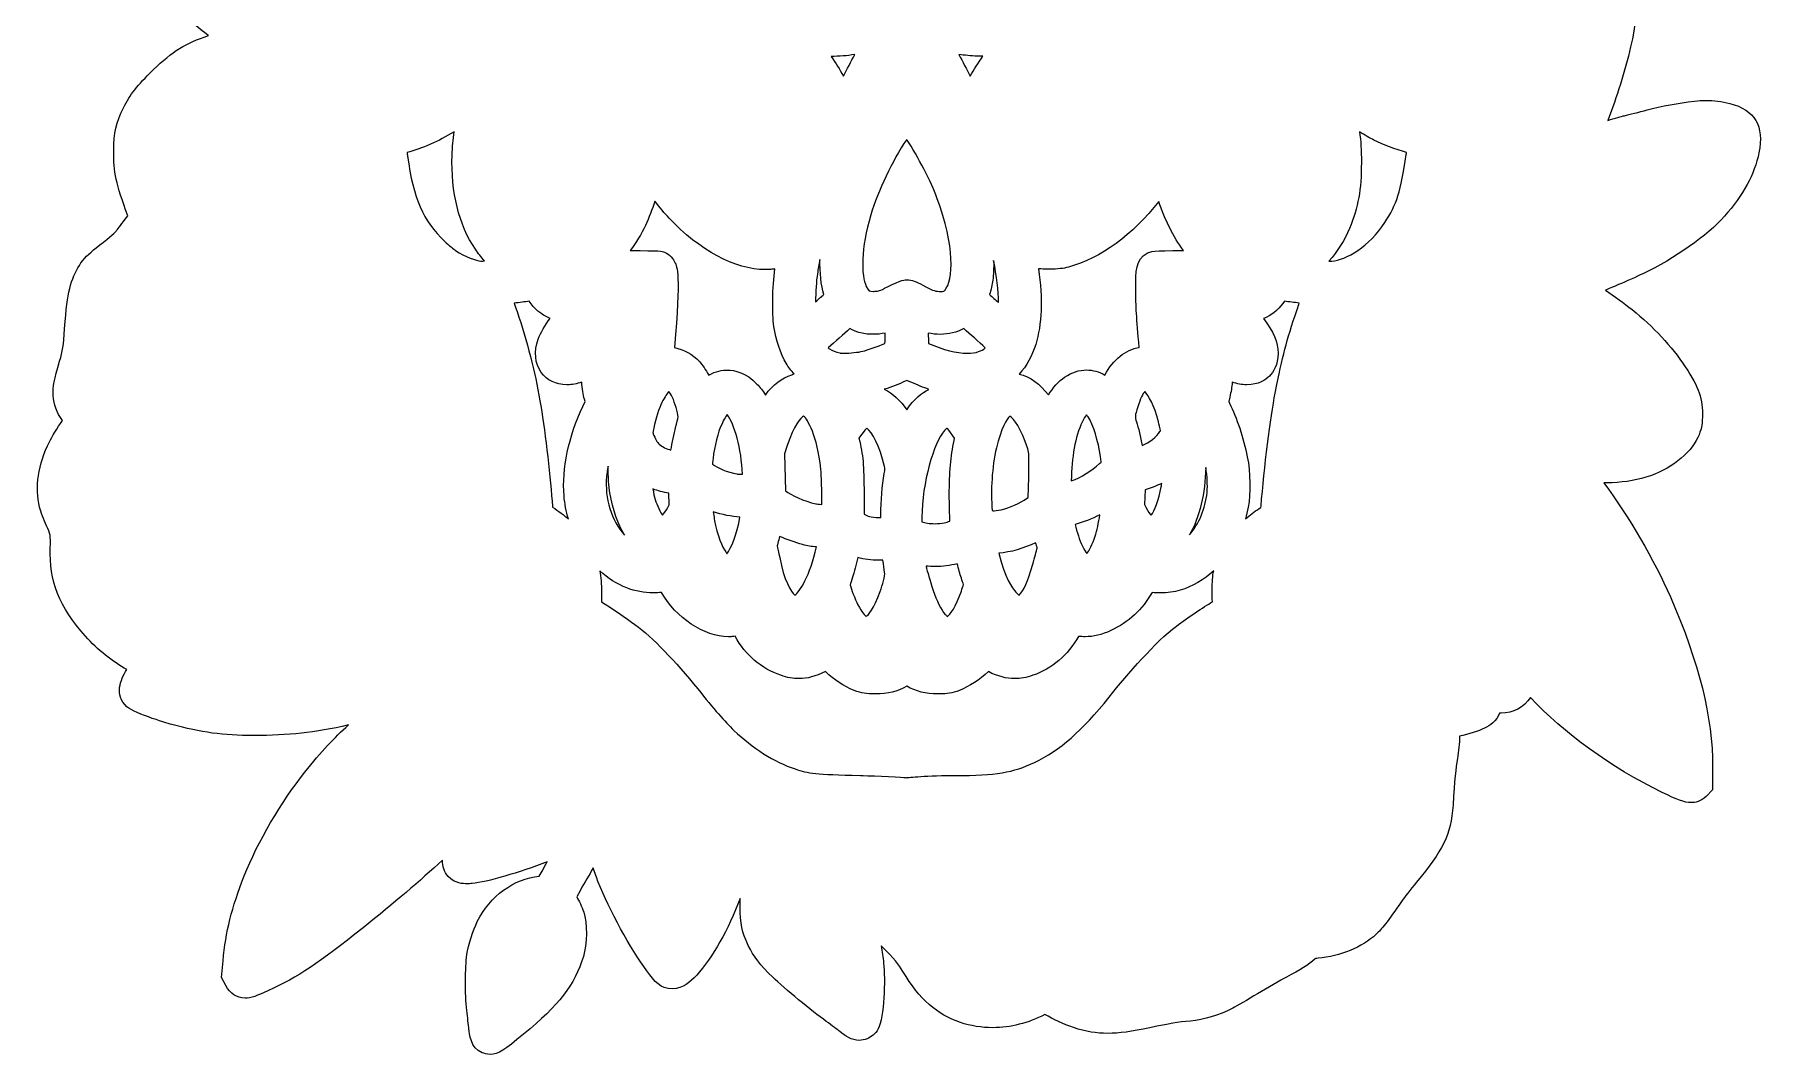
# Model space of a CAD drawing. Header units: inches. Extents: x -1560 to -1166, y 2745 to 2830.
# Drawn here: x -1559.6 to -1485.7, y 2744.8 to 2788.3 of the extents above; entities that cross this region are included whole.
import ezdxf

# ---------------------------------------------------------------- set-up
doc = ezdxf.new("R2010")
doc.units = ezdxf.units.IN
doc.header["$MEASUREMENT"] = 0
doc.layers.add('Sugar Skull', color=7, linetype='Continuous')

msp = doc.modelspace()

# ---------------------------------------------------------------- linework, layer by layer
at = {"layer": 'Sugar Skull', "lineweight": 0}
for points, knots in [([(-1487.193, 2785.374), (-1487.526, 2785.459), (-1487.868, 2785.502), (-1488.209, 2785.502), (-1488.372, 2785.502), (-1488.536, 2785.492), (-1488.698, 2785.473), (-1489.413, 2785.387), (-1490.095, 2785.261), (-1490.725, 2785.097), (-1491.056, 2785.011), (-1491.488, 2784.901), (-1491.688, 2784.852), (-1491.815, 2784.821), (-1492.094, 2784.743), (-1492.402, 2784.653), (-1492.011, 2785.654), (-1491.675, 2786.728), (-1491.424, 2787.783), (-1490.986, 2789.625), (-1491.193, 2791.124), (-1492.007, 2792.005), (-1492.381, 2792.41), (-1492.826, 2792.615), (-1493.331, 2792.615), (-1493.67, 2792.615), (-1494.022, 2792.522), (-1494.409, 2792.332), (-1495.085, 2792), (-1495.701, 2791.416), (-1496.245, 2790.592), (-1496.391, 2790.75), (-1496.558, 2790.922), (-1496.708, 2791.066), (-1496.708, 2791.066), (-1496.932, 2791.282), (-1496.932, 2791.282), (-1496.672, 2792.925), (-1496.588, 2793.753), (-1496.6, 2794.534), (-1496.6, 2794.534), (-1496.604, 2794.792), (-1496.604, 2794.792), (-1496.604, 2794.792), (-1496.409, 2794.995), (-1496.409, 2794.995), (-1495.93, 2795.495), (-1495.562, 2796.03), (-1495.219, 2796.731), (-1494.826, 2797.533), (-1494.717, 2797.959), (-1494.713, 2798.713), (-1494.711, 2799.246), (-1494.716, 2799.4), (-1494.865, 2799.748), (-1495.259, 2800.671), (-1496.027, 2801.428), (-1496.939, 2801.803), (-1496.93, 2801.93), (-1496.918, 2802.087), (-1496.905, 2802.266), (-1496.822, 2803.368), (-1496.832, 2806.24), (-1496.923, 2807.304), (-1497.118, 2809.593), (-1497.503, 2811.558), (-1498.133, 2813.491), (-1499.722, 2818.363), (-1502.674, 2822.242), (-1506.909, 2825.019), (-1510.536, 2827.399), (-1515.197, 2828.952), (-1520.387, 2829.51), (-1521.387, 2829.618), (-1521.878, 2829.662), (-1522.324, 2829.662), (-1522.592, 2829.662), (-1522.833, 2829.645), (-1523.053, 2829.626), (-1529.071, 2829.105), (-1533.93, 2827.562), (-1537.909, 2824.907), (-1543.579, 2821.122), (-1546.954, 2815.226), (-1547.669, 2807.856), (-1547.845, 2806.041), (-1547.857, 2803.619), (-1547.7, 2801.801), (-1548.647, 2801.402), (-1549.402, 2800.654), (-1549.777, 2799.741), (-1549.964, 2799.287), (-1549.982, 2798.591), (-1549.903, 2798.138), (-1549.72, 2797.086), (-1549.065, 2795.854), (-1548.236, 2794.999), (-1548.236, 2794.999), (-1548.043, 2794.801), (-1548.043, 2794.801), (-1548.043, 2794.801), (-1548.043, 2794.493), (-1548.043, 2794.493), (-1548.043, 2794.033), (-1548.022, 2793.619), (-1547.968, 2793.101), (-1549.358, 2793.773), (-1551.122, 2794.322), (-1552.822, 2794.603), (-1553.663, 2794.742), (-1554.796, 2794.843), (-1555.516, 2794.843), (-1556.001, 2794.843), (-1556.187, 2794.797), (-1556.33, 2794.724), (-1556.6, 2794.584), (-1556.771, 2794.383), (-1556.839, 2794.127), (-1556.96, 2793.669), (-1556.703, 2793.22), (-1556.353, 2792.682), (-1555.703, 2791.68), (-1554.688, 2790.514), (-1553.571, 2789.483), (-1553.049, 2789.002), (-1552.597, 2788.618), (-1552.135, 2788.267), (-1553.095, 2787.962), (-1553.683, 2787.586), (-1554.475, 2786.817), (-1555.208, 2786.106), (-1555.46, 2785.786), (-1555.757, 2785.188), (-1556.077, 2784.545), (-1556.176, 2784.122), (-1556.178, 2783.377), (-1556.181, 2782.415), (-1556.085, 2781.966), (-1555.578, 2780.58), (-1555.578, 2780.58), (-1555.689, 2780.431), (-1555.689, 2780.431), (-1555.878, 2780.179), (-1556.042, 2779.967), (-1556.078, 2779.925), (-1556.14, 2779.851), (-1556.477, 2779.548), (-1556.925, 2779.21), (-1557.536, 2778.748), (-1557.853, 2778.262), (-1558.054, 2777.474), (-1558.154, 2777.078), (-1558.209, 2776.645), (-1558.27, 2775.757), (-1558.319, 2775.037), (-1558.351, 2774.83), (-1558.486, 2774.373), (-1558.717, 2773.587), (-1558.789, 2773.299), (-1558.76, 2772.907), (-1558.731, 2772.516), (-1558.618, 2772.208), (-1558.363, 2771.84), (-1558.577, 2771.543), (-1558.823, 2771.138), (-1558.922, 2770.94), (-1559.405, 2769.977), (-1559.553, 2768.986), (-1559.339, 2768.15), (-1559.287, 2767.943), (-1559.16, 2767.602), (-1559.046, 2767.357), (-1558.882, 2767.006), (-1558.862, 2766.931), (-1558.884, 2766.41), (-1558.941, 2765.015), (-1558.492, 2763.887), (-1557.382, 2762.639), (-1556.863, 2762.056), (-1556.226, 2761.548), (-1555.616, 2761.221), (-1555.894, 2760.768), (-1556.16, 2760.15), (-1555.611, 2759.634), (-1555.273, 2759.316), (-1553.707, 2758.878), (-1553.692, 2758.874), (-1552.45, 2758.532), (-1551.504, 2758.405), (-1550.202, 2758.404), (-1550.202, 2758.404), (-1550.195, 2758.404), (-1550.195, 2758.404), (-1548.706, 2758.404), (-1547.623, 2758.52), (-1546.152, 2758.853), (-1546.768, 2758.312), (-1547.311, 2757.721), (-1548.017, 2756.84), (-1549.024, 2755.582), (-1550.04, 2753.846), (-1550.604, 2752.415), (-1551.137, 2751.063), (-1551.399, 2750.015), (-1551.509, 2748.796), (-1551.509, 2748.796), (-1551.574, 2748.085), (-1551.574, 2748.085), (-1551.574, 2748.085), (-1551.391, 2747.742), (-1551.391, 2747.742), (-1551.2, 2747.382), (-1550.924, 2747.199), (-1550.572, 2747.199), (-1550.311, 2747.199), (-1550.059, 2747.296), (-1549.591, 2747.511), (-1548.296, 2748.109), (-1547.424, 2748.687), (-1545.535, 2750.2), (-1544.198, 2751.271), (-1543.104, 2752.2), (-1542.146, 2753.082), (-1542.136, 2752.834), (-1542.076, 2752.589), (-1541.895, 2752.388), (-1541.618, 2752.081), (-1541.234, 2752.079), (-1541.104, 2752.079), (-1541.104, 2752.079), (-1541.102, 2752.079), (-1541.102, 2752.079), (-1541.033, 2752.079), (-1540.959, 2752.083), (-1540.876, 2752.09), (-1540.228, 2752.149), (-1538.881, 2752.558), (-1537.672, 2753.007), (-1537.747, 2752.877), (-1537.82, 2752.747), (-1537.89, 2752.622), (-1537.89, 2752.622), (-1538.013, 2752.403), (-1538.013, 2752.403), (-1539.096, 2752.295), (-1540.105, 2751.557), (-1540.656, 2750.465), (-1540.838, 2750.105), (-1541.032, 2749.485), (-1541.098, 2749.053), (-1541.18, 2748.513), (-1541.182, 2747.378), (-1541.103, 2746.674), (-1541.07, 2746.387), (-1541.032, 2746.034), (-1541.018, 2745.887), (-1540.999, 2745.684), (-1540.94, 2745.067), (-1540.451, 2744.87), (-1540.367, 2744.836), (-1540.252, 2744.798), (-1540.106, 2744.798), (-1539.737, 2744.798), (-1539.513, 2744.981), (-1538.681, 2745.662), (-1537.153, 2746.913), (-1536.508, 2747.748), (-1536.127, 2748.969), (-1535.964, 2749.491), (-1535.958, 2750.416), (-1536.115, 2750.873), (-1536.202, 2751.128), (-1536.3, 2751.339), (-1536.414, 2751.523), (-1536.414, 2751.523), (-1536.254, 2751.811), (-1536.254, 2751.811), (-1536.084, 2752.117), (-1535.889, 2752.45), (-1535.705, 2752.757), (-1535.634, 2752.535), (-1535.56, 2752.324), (-1535.493, 2752.153), (-1535.022, 2750.961), (-1534.112, 2749.297), (-1533.422, 2748.365), (-1533.068, 2747.887), (-1532.855, 2747.599), (-1532.334, 2747.599), (-1531.862, 2747.599), (-1531.572, 2747.873), (-1531.292, 2748.178), (-1530.611, 2748.921), (-1529.942, 2750.118), (-1529.431, 2751.455), (-1529.433, 2751.36), (-1529.434, 2751.251), (-1529.434, 2751.119), (-1529.436, 2750.36), (-1529.368, 2750.033), (-1529.088, 2749.449), (-1528.858, 2748.969), (-1528.585, 2748.615), (-1528.048, 2748.097), (-1527.534, 2747.602), (-1526.379, 2746.648), (-1525.759, 2746.206), (-1525.511, 2746.029), (-1525.258, 2745.838), (-1525.185, 2745.777), (-1524.949, 2745.579), (-1524.684, 2745.396), (-1524.355, 2745.396), (-1524.239, 2745.396), (-1524.125, 2745.42), (-1524.015, 2745.465), (-1523.859, 2745.53), (-1523.654, 2745.673), (-1523.543, 2745.882), (-1523.275, 2746.392), (-1523.241, 2747.991), (-1523.312, 2748.692), (-1523.337, 2748.941), (-1523.372, 2749.187), (-1523.416, 2749.428), (-1522.827, 2748.849), (-1522.684, 2748.659), (-1522.488, 2748.332), (-1521.782, 2747.158), (-1521.026, 2746.488), (-1520.037, 2746.16), (-1519.593, 2746.013), (-1519.128, 2745.938), (-1518.655, 2745.938), (-1517.899, 2745.938), (-1517.129, 2746.133), (-1516.429, 2746.503), (-1516.082, 2746.287), (-1515.64, 2746.084), (-1515.202, 2745.941), (-1514.669, 2745.768), (-1514.233, 2745.694), (-1513.742, 2745.694), (-1513.267, 2745.694), (-1512.729, 2745.765), (-1511.943, 2745.934), (-1511.091, 2746.117), (-1510.767, 2746.17), (-1510.208, 2746.221), (-1509.64, 2746.273), (-1509.018, 2746.464), (-1508.41, 2746.771), (-1508.257, 2746.849), (-1507.752, 2747.143), (-1507.353, 2747.382), (-1506.925, 2747.637), (-1506.36, 2747.961), (-1506.118, 2748.089), (-1505.532, 2748.398), (-1505.178, 2748.625), (-1504.895, 2748.873), (-1504.887, 2748.879), (-1504.881, 2748.885), (-1504.876, 2748.889), (-1504.838, 2748.894), (-1504.787, 2748.898), (-1504.766, 2748.9), (-1503.828, 2748.983), (-1502.878, 2749.374), (-1502.287, 2749.921), (-1502.046, 2750.145), (-1501.827, 2750.428), (-1501.172, 2751.365), (-1501.095, 2751.475), (-1500.826, 2751.822), (-1500.562, 2752.144), (-1499.465, 2753.485), (-1499.087, 2754.149), (-1499.006, 2755.435), (-1498.938, 2756.526), (-1498.894, 2756.991), (-1498.817, 2757.427), (-1498.765, 2757.726), (-1498.731, 2758.075), (-1498.725, 2758.376), (-1498.348, 2758.453), (-1497.914, 2758.59), (-1497.66, 2758.717), (-1497.441, 2758.827), (-1497.137, 2759.012), (-1497.027, 2759.355), (-1497.027, 2759.355), (-1497.027, 2759.356), (-1497.027, 2759.356), (-1497.001, 2759.355), (-1496.974, 2759.354), (-1496.947, 2759.354), (-1496.444, 2759.354), (-1495.981, 2759.605), (-1495.695, 2760.028), (-1494.28, 2758.506), (-1492.275, 2757.045), (-1490.078, 2755.976), (-1489.447, 2755.669), (-1489.135, 2755.541), (-1488.839, 2755.541), (-1488.671, 2755.541), (-1488.425, 2755.587), (-1488.207, 2755.805), (-1488.207, 2755.805), (-1487.924, 2756.087), (-1487.924, 2756.087), (-1487.924, 2756.087), (-1487.924, 2757.056), (-1487.924, 2757.056), (-1487.924, 2759.185), (-1488.497, 2761.492), (-1489.727, 2764.316), (-1490.412, 2765.889), (-1491.494, 2767.733), (-1492.568, 2769.189), (-1492.527, 2769.188), (-1492.486, 2769.188), (-1492.444, 2769.188), (-1491.843, 2769.188), (-1491.265, 2769.27), (-1490.77, 2769.426), (-1489.744, 2769.75), (-1488.896, 2770.399), (-1488.557, 2771.122), (-1488.405, 2771.445), (-1488.375, 2771.624), (-1488.36, 2771.995), (-1488.33, 2772.734), (-1488.515, 2773.274), (-1489.091, 2774.135), (-1489.688, 2775.026), (-1490.453, 2775.847), (-1491.364, 2776.575), (-1491.711, 2776.853), (-1492.125, 2777.154), (-1492.5, 2777.406), (-1492.375, 2777.456), (-1492.198, 2777.531), (-1491.936, 2777.644), (-1491.626, 2777.778), (-1491.17, 2777.979), (-1490.903, 2778.106), (-1489.541, 2778.757), (-1488.141, 2779.742), (-1487.42, 2780.558), (-1486.618, 2781.465), (-1486.137, 2782.352), (-1485.949, 2783.269), (-1485.715, 2784.412), (-1486.122, 2785.1), (-1487.193, 2785.374)], [0, 0, 0, 0, 1, 1, 1, 2, 2, 2, 3, 3, 3, 4, 4, 4, 5, 5, 5, 6, 6, 6, 7, 7, 7, 8, 8, 8, 9, 9, 9, 10, 10, 10, 11, 11, 11, 12, 12, 12, 13, 13, 13, 14, 14, 14, 15, 15, 15, 16, 16, 16, 17, 17, 17, 18, 18, 18, 19, 19, 19, 20, 20, 20, 21, 21, 21, 22, 22, 22, 23, 23, 23, 24, 24, 24, 25, 25, 25, 26, 26, 26, 27, 27, 27, 28, 28, 28, 29, 29, 29, 30, 30, 30, 31, 31, 31, 32, 32, 32, 33, 33, 33, 34, 34, 34, 35, 35, 35, 36, 36, 36, 37, 37, 37, 38, 38, 38, 39, 39, 39, 40, 40, 40, 41, 41, 41, 42, 42, 42, 43, 43, 43, 44, 44, 44, 45, 45, 45, 46, 46, 46, 47, 47, 47, 48, 48, 48, 49, 49, 49, 50, 50, 50, 51, 51, 51, 52, 52, 52, 53, 53, 53, 54, 54, 54, 55, 55, 55, 56, 56, 56, 57, 57, 57, 58, 58, 58, 59, 59, 59, 60, 60, 60, 61, 61, 61, 62, 62, 62, 63, 63, 63, 64, 64, 64, 65, 65, 65, 66, 66, 66, 67, 67, 67, 68, 68, 68, 69, 69, 69, 70, 70, 70, 71, 71, 71, 72, 72, 72, 73, 73, 73, 74, 74, 74, 75, 75, 75, 76, 76, 76, 77, 77, 77, 78, 78, 78, 79, 79, 79, 80, 80, 80, 81, 81, 81, 82, 82, 82, 83, 83, 83, 84, 84, 84, 85, 85, 85, 86, 86, 86, 87, 87, 87, 88, 88, 88, 89, 89, 89, 90, 90, 90, 91, 91, 91, 92, 92, 92, 93, 93, 93, 94, 94, 94, 95, 95, 95, 96, 96, 96, 97, 97, 97, 98, 98, 98, 99, 99, 99, 100, 100, 100, 101, 101, 101, 102, 102, 102, 103, 103, 103, 104, 104, 104, 105, 105, 105, 106, 106, 106, 107, 107, 107, 108, 108, 108, 109, 109, 109, 110, 110, 110, 111, 111, 111, 112, 112, 112, 113, 113, 113, 114, 114, 114, 115, 115, 115, 116, 116, 116, 117, 117, 117, 118, 118, 118, 119, 119, 119, 120, 120, 120, 121, 121, 121, 122, 122, 122, 123, 123, 123, 124, 124, 124, 125, 125, 125, 126, 126, 126, 127, 127, 127, 128, 128, 128, 129, 129, 129, 130, 130, 130, 131, 131, 131, 132, 132, 132, 133, 133, 133, 134, 134, 134, 135, 135, 135, 136, 136, 136, 137, 137, 137, 138, 138, 138, 139, 139, 139, 140, 140, 140, 141, 141, 141, 142, 142, 142, 143, 143, 143, 144, 144, 144, 145, 145, 145, 146, 146, 146, 147, 147, 147, 148, 148, 148, 149, 149, 149, 150, 150, 150, 151, 151, 151, 152, 152, 152, 152]), ([(-1525.558, 2787.381), (-1525.209, 2787.382), (-1524.869, 2787.408), (-1524.545, 2787.459), (-1524.702, 2787.163), (-1524.875, 2786.831), (-1525.026, 2786.536), (-1525.196, 2786.848), (-1525.343, 2787.086), (-1525.558, 2787.381)], [0, 0, 0, 0, 1, 1, 1, 2, 2, 2, 3, 3, 3, 3]), ([(-1520.1, 2787.462), (-1519.857, 2787.427), (-1519.598, 2787.405), (-1519.311, 2787.393), (-1519.236, 2787.39), (-1519.157, 2787.388), (-1519.075, 2787.388), (-1519.279, 2787.099), (-1519.461, 2786.813), (-1519.616, 2786.538), (-1519.766, 2786.831), (-1519.942, 2787.165), (-1520.1, 2787.462)], [0, 0, 0, 0, 1, 1, 1, 2, 2, 2, 3, 3, 3, 4, 4, 4, 4]), ([(-1540.354, 2778.654), (-1540.409, 2778.654), (-1540.462, 2778.65), (-1540.511, 2778.643), (-1540.674, 2778.658), (-1541.188, 2778.836), (-1541.583, 2779.097), (-1541.656, 2779.146), (-1541.873, 2779.322), (-1542.046, 2779.488), (-1542.98, 2780.381), (-1543.38, 2781.3), (-1543.634, 2783.13), (-1543.641, 2783.177), (-1543.648, 2783.228), (-1543.655, 2783.279), (-1542.996, 2783.456), (-1542.322, 2783.753), (-1541.639, 2784.165), (-1541.688, 2783.845), (-1541.719, 2783.511), (-1541.731, 2783.164), (-1541.789, 2781.587), (-1541.445, 2780.199), (-1540.737, 2779.149), (-1540.625, 2778.983), (-1540.493, 2778.816), (-1540.349, 2778.654), (-1540.351, 2778.654), (-1540.352, 2778.654), (-1540.354, 2778.654)], [0, 0, 0, 0, 1, 1, 1, 2, 2, 2, 3, 3, 3, 4, 4, 4, 5, 5, 5, 6, 6, 6, 7, 7, 7, 8, 8, 8, 9, 9, 9, 10, 10, 10, 10]), ([(-1520.703, 2777.399), (-1520.725, 2777.374), (-1520.744, 2777.352), (-1520.872, 2777.352), (-1520.895, 2777.352), (-1520.92, 2777.353), (-1520.946, 2777.354), (-1521.126, 2777.366), (-1521.269, 2777.408), (-1521.645, 2777.623), (-1521.908, 2777.774), (-1522.128, 2777.852), (-1522.297, 2777.854), (-1522.297, 2777.854), (-1522.305, 2777.854), (-1522.305, 2777.854), (-1522.396, 2777.854), (-1522.549, 2777.854), (-1523.153, 2777.546), (-1523.504, 2777.366), (-1523.504, 2777.366), (-1523.694, 2777.358), (-1523.716, 2777.357), (-1523.737, 2777.356), (-1523.758, 2777.356), (-1523.929, 2777.356), (-1523.947, 2777.356), (-1524.051, 2777.567), (-1524.278, 2778.021), (-1524.285, 2779.214), (-1523.86, 2780.617), (-1523.544, 2781.659), (-1522.948, 2782.905), (-1522.326, 2783.842), (-1522.319, 2783.831), (-1522.312, 2783.821), (-1522.305, 2783.81), (-1521.874, 2783.162), (-1521.269, 2781.99), (-1521.035, 2781.352), (-1520.265, 2779.253), (-1520.323, 2777.832), (-1520.703, 2777.399)], [0, 0, 0, 0, 1, 1, 1, 2, 2, 2, 3, 3, 3, 4, 4, 4, 5, 5, 5, 6, 6, 6, 7, 7, 7, 8, 8, 8, 9, 9, 9, 10, 10, 10, 11, 11, 11, 12, 12, 12, 13, 13, 13, 14, 14, 14, 14]), ([(-1501.002, 2783.195), (-1501.24, 2781.607), (-1501.411, 2781.063), (-1501.918, 2780.289), (-1502.571, 2779.292), (-1503.583, 2778.673), (-1504.183, 2778.65), (-1504.196, 2778.649), (-1504.244, 2778.648), (-1504.308, 2778.644), (-1503.937, 2779.062), (-1503.627, 2779.546), (-1503.429, 2780.034), (-1503.048, 2780.97), (-1502.919, 2781.681), (-1502.919, 2782.85), (-1502.919, 2783.373), (-1502.941, 2783.781), (-1502.998, 2784.163), (-1502.773, 2784.025), (-1502.558, 2783.901), (-1502.382, 2783.812), (-1502.016, 2783.626), (-1501.447, 2783.412), (-1500.989, 2783.281), (-1500.993, 2783.253), (-1500.997, 2783.224), (-1501.002, 2783.195)], [0, 0, 0, 0, 1, 1, 1, 2, 2, 2, 3, 3, 3, 4, 4, 4, 5, 5, 5, 6, 6, 6, 7, 7, 7, 8, 8, 8, 9, 9, 9, 9]), ([(-1527.995, 2775.861), (-1527.907, 2775.287), (-1527.701, 2774.669), (-1527.471, 2774.287), (-1527.373, 2774.124), (-1527.257, 2773.971), (-1527.127, 2773.83), (-1527.163, 2773.821), (-1527.198, 2773.811), (-1527.233, 2773.799), (-1527.653, 2773.659), (-1528.026, 2773.374), (-1528.361, 2772.933), (-1528.471, 2773.113), (-1528.587, 2773.263), (-1528.717, 2773.4), (-1529.193, 2773.896), (-1529.67, 2774), (-1529.986, 2774), (-1530.19, 2774), (-1530.47, 2773.956), (-1530.777, 2773.782), (-1530.903, 2774.006), (-1531.047, 2774.219), (-1531.176, 2774.359), (-1531.466, 2774.677), (-1531.852, 2774.889), (-1532.243, 2774.954), (-1531.954, 2778.083), (-1532.134, 2778.428), (-1532.221, 2778.593), (-1532.285, 2778.717), (-1532.429, 2778.937), (-1532.672, 2779.03), (-1532.783, 2779.073), (-1532.835, 2779.093), (-1534.129, 2779.099), (-1533.878, 2779.432), (-1533.651, 2779.801), (-1533.48, 2780.166), (-1533.32, 2780.509), (-1533.194, 2780.829), (-1533.077, 2781.202), (-1532.868, 2780.935), (-1532.651, 2780.676), (-1532.471, 2780.483), (-1531.182, 2779.107), (-1529.647, 2778.286), (-1528.364, 2778.286), (-1528.286, 2778.286), (-1528.207, 2778.289), (-1528.131, 2778.295), (-1528.076, 2778.299), (-1528.015, 2778.306), (-1527.949, 2778.315), (-1528.059, 2777.542), (-1528.082, 2776.429), (-1527.995, 2775.861)], [0, 0, 0, 0, 1, 1, 1, 2, 2, 2, 3, 3, 3, 4, 4, 4, 5, 5, 5, 6, 6, 6, 7, 7, 7, 8, 8, 8, 9, 9, 9, 10, 10, 10, 11, 11, 11, 12, 12, 12, 13, 13, 13, 14, 14, 14, 15, 15, 15, 16, 16, 16, 17, 17, 17, 18, 18, 18, 19, 19, 19, 19]), ([(-1516.697, 2778.321), (-1516.577, 2778.31), (-1516.449, 2778.306), (-1516.296, 2778.305), (-1516.296, 2778.305), (-1516.242, 2778.304), (-1516.242, 2778.304), (-1515.884, 2778.304), (-1515.638, 2778.33), (-1515.421, 2778.389), (-1514.03, 2778.77), (-1512.683, 2779.756), (-1511.567, 2781.196), (-1511.3, 2780.391), (-1510.941, 2779.676), (-1510.515, 2779.099), (-1511.855, 2779.092), (-1511.922, 2779.056), (-1512.063, 2778.981), (-1512.558, 2778.716), (-1512.555, 2778.235), (-1512.55, 2777.439), (-1512.546, 2776.702), (-1512.52, 2776.255), (-1512.402, 2774.961), (-1512.983, 2774.869), (-1513.517, 2774.444), (-1513.866, 2773.783), (-1514.118, 2773.928), (-1514.38, 2774.002), (-1514.649, 2774.002), (-1514.966, 2774.002), (-1515.28, 2773.9), (-1515.584, 2773.698), (-1515.849, 2773.523), (-1516.083, 2773.241), (-1516.274, 2772.935), (-1516.636, 2773.405), (-1517.063, 2773.712), (-1517.519, 2773.827), (-1517.211, 2774.167), (-1516.976, 2774.593), (-1516.82, 2775.094), (-1516.555, 2775.947), (-1516.514, 2777.03), (-1516.697, 2778.321)], [0, 0, 0, 0, 1, 1, 1, 2, 2, 2, 3, 3, 3, 4, 4, 4, 5, 5, 5, 6, 6, 6, 7, 7, 7, 8, 8, 8, 9, 9, 9, 10, 10, 10, 11, 11, 11, 12, 12, 12, 13, 13, 13, 14, 14, 14, 15, 15, 15, 15]), ([(-1525.868, 2777.217), (-1525.963, 2777.131), (-1526.083, 2777.025), (-1526.22, 2776.904), (-1526.213, 2777.325), (-1526.186, 2777.808), (-1526.139, 2778.107), (-1526.108, 2778.302), (-1526.07, 2778.511), (-1526.028, 2778.719), (-1526.036, 2778.157), (-1525.982, 2777.616), (-1525.868, 2777.217)], [0, 0, 0, 0, 1, 1, 1, 2, 2, 2, 3, 3, 3, 4, 4, 4, 4]), ([(-1518.616, 2778.678), (-1518.486, 2778.005), (-1518.415, 2777.394), (-1518.406, 2776.882), (-1518.541, 2777), (-1518.674, 2777.115), (-1518.787, 2777.215), (-1518.731, 2777.405), (-1518.675, 2777.656), (-1518.649, 2777.84), (-1518.618, 2778.053), (-1518.608, 2778.355), (-1518.616, 2778.678)], [0, 0, 0, 0, 1, 1, 1, 2, 2, 2, 3, 3, 3, 4, 4, 4, 4]), ([(-1536.157, 2772.444), (-1536.754, 2771.188), (-1537.052, 2769.761), (-1536.954, 2768.629), (-1536.925, 2768.294), (-1536.861, 2767.964), (-1536.768, 2767.645), (-1536.941, 2767.794), (-1537.208, 2767.993), (-1537.442, 2768.142), (-1537.449, 2768.216), (-1537.457, 2768.306), (-1537.465, 2768.41), (-1537.556, 2769.642), (-1537.788, 2771.561), (-1537.983, 2772.689), (-1538.194, 2773.919), (-1538.532, 2775.235), (-1538.959, 2776.497), (-1539.002, 2776.626), (-1539.042, 2776.746), (-1539.079, 2776.854), (-1538.843, 2776.879), (-1538.631, 2776.905), (-1538.445, 2776.933), (-1538.239, 2776.613), (-1537.939, 2776.368), (-1537.546, 2776.201), (-1537.761, 2775.918), (-1537.957, 2775.6), (-1538.055, 2775.321), (-1538.244, 2774.784), (-1538.199, 2774.279), (-1537.93, 2773.899), (-1537.688, 2773.558), (-1537.301, 2773.37), (-1536.84, 2773.37), (-1536.84, 2773.37), (-1536.818, 2773.37), (-1536.818, 2773.37), (-1536.612, 2773.372), (-1536.412, 2773.408), (-1536.197, 2773.483), (-1536.181, 2773.21), (-1536.143, 2772.951), (-1536.085, 2772.75), (-1536.085, 2772.75), (-1536.057, 2772.655), (-1536.057, 2772.655), (-1536.057, 2772.655), (-1536.157, 2772.444), (-1536.157, 2772.444)], [0, 0, 0, 0, 1, 1, 1, 2, 2, 2, 3, 3, 3, 4, 4, 4, 5, 5, 5, 6, 6, 6, 7, 7, 7, 8, 8, 8, 9, 9, 9, 10, 10, 10, 11, 11, 11, 12, 12, 12, 13, 13, 13, 14, 14, 14, 15, 15, 15, 16, 16, 16, 17, 17, 17, 17]), ([(-1505.662, 2776.586), (-1506.139, 2775.162), (-1506.27, 2774.662), (-1506.597, 2773.016), (-1506.8, 2771.997), (-1507.071, 2769.829), (-1507.201, 2768.184), (-1507.201, 2768.184), (-1507.205, 2768.133), (-1507.205, 2768.133), (-1507.205, 2768.133), (-1507.284, 2768.084), (-1507.284, 2768.084), (-1507.486, 2767.959), (-1507.682, 2767.811), (-1507.869, 2767.644), (-1507.821, 2767.806), (-1507.781, 2767.972), (-1507.749, 2768.141), (-1507.639, 2768.719), (-1507.655, 2769.644), (-1507.787, 2770.292), (-1507.954, 2771.112), (-1508.238, 2771.967), (-1508.547, 2772.58), (-1508.547, 2772.58), (-1508.583, 2772.653), (-1508.583, 2772.653), (-1508.583, 2772.653), (-1508.537, 2772.84), (-1508.537, 2772.84), (-1508.482, 2773.063), (-1508.447, 2773.274), (-1508.431, 2773.479), (-1508.22, 2773.406), (-1508.024, 2773.372), (-1507.822, 2773.37), (-1507.822, 2773.37), (-1507.802, 2773.37), (-1507.802, 2773.37), (-1507.31, 2773.37), (-1507.008, 2773.57), (-1506.841, 2773.738), (-1506.673, 2773.907), (-1506.472, 2774.215), (-1506.474, 2774.718), (-1506.476, 2775.173), (-1506.684, 2775.668), (-1507.092, 2776.194), (-1507.044, 2776.213), (-1506.999, 2776.233), (-1506.957, 2776.254), (-1506.67, 2776.401), (-1506.391, 2776.656), (-1506.203, 2776.936), (-1506.009, 2776.908), (-1505.78, 2776.879), (-1505.572, 2776.856), (-1505.599, 2776.775), (-1505.628, 2776.685), (-1505.662, 2776.586)], [0, 0, 0, 0, 1, 1, 1, 2, 2, 2, 3, 3, 3, 4, 4, 4, 5, 5, 5, 6, 6, 6, 7, 7, 7, 8, 8, 8, 9, 9, 9, 10, 10, 10, 11, 11, 11, 12, 12, 12, 13, 13, 13, 14, 14, 14, 15, 15, 15, 16, 16, 16, 17, 17, 17, 18, 18, 18, 19, 19, 19, 20, 20, 20, 20]), ([(-1524.75, 2775.765), (-1524.622, 2775.697), (-1524.484, 2775.637), (-1524.373, 2775.604), (-1524.191, 2775.55), (-1523.988, 2775.523), (-1523.769, 2775.523), (-1523.594, 2775.523), (-1523.415, 2775.54), (-1523.241, 2775.574), (-1523.244, 2775.397), (-1523.25, 2775.24), (-1523.256, 2775.136), (-1523.554, 2775.009), (-1523.991, 2774.853), (-1524.204, 2774.801), (-1524.398, 2774.754), (-1524.743, 2774.718), (-1525.006, 2774.718), (-1525.129, 2774.718), (-1525.179, 2774.726), (-1525.179, 2774.726), (-1525.179, 2774.726), (-1525.179, 2774.726), (-1525.179, 2774.726), (-1525.362, 2774.767), (-1525.506, 2774.825), (-1525.62, 2774.903), (-1525.638, 2774.915), (-1525.657, 2774.93), (-1525.676, 2774.947), (-1525.395, 2775.198), (-1525.012, 2775.537), (-1524.75, 2775.765)], [0, 0, 0, 0, 1, 1, 1, 2, 2, 2, 3, 3, 3, 4, 4, 4, 5, 5, 5, 6, 6, 6, 7, 7, 7, 8, 8, 8, 9, 9, 9, 10, 10, 10, 11, 11, 11, 11]), ([(-1519.888, 2775.765), (-1519.631, 2775.54), (-1519.254, 2775.202), (-1518.972, 2774.947), (-1519.059, 2774.875), (-1519.158, 2774.817), (-1519.257, 2774.783), (-1519.388, 2774.738), (-1519.549, 2774.715), (-1519.733, 2774.715), (-1520.2, 2774.715), (-1520.774, 2774.86), (-1521.392, 2775.136), (-1521.394, 2775.137), (-1521.397, 2775.139), (-1521.399, 2775.14), (-1521.402, 2775.254), (-1521.405, 2775.405), (-1521.406, 2775.576), (-1521.233, 2775.54), (-1521.061, 2775.522), (-1520.893, 2775.522), (-1520.534, 2775.522), (-1520.191, 2775.606), (-1519.888, 2775.765)], [0, 0, 0, 0, 1, 1, 1, 2, 2, 2, 3, 3, 3, 4, 4, 4, 5, 5, 5, 6, 6, 6, 7, 7, 7, 8, 8, 8, 8]), ([(-1523.282, 2773.178), (-1522.971, 2773.279), (-1522.652, 2773.401), (-1522.394, 2773.521), (-1522.394, 2773.521), (-1522.319, 2773.555), (-1522.319, 2773.555), (-1522.319, 2773.555), (-1522.146, 2773.479), (-1522.146, 2773.479), (-1521.867, 2773.355), (-1521.614, 2773.255), (-1521.377, 2773.174), (-1521.69, 2773.024), (-1522.018, 2772.757), (-1522.323, 2772.307), (-1522.604, 2772.711), (-1522.928, 2773.005), (-1523.282, 2773.178)], [0, 0, 0, 0, 1, 1, 1, 2, 2, 2, 3, 3, 3, 4, 4, 4, 5, 5, 5, 6, 6, 6, 6]), ([(-1532.888, 2770.834), (-1532.978, 2770.915), (-1533.065, 2771.065), (-1533.145, 2771.28), (-1533.15, 2771.293), (-1533.155, 2771.307), (-1533.16, 2771.32), (-1533.152, 2771.367), (-1533.136, 2771.446), (-1533.12, 2771.523), (-1533.034, 2771.946), (-1532.9, 2772.373), (-1532.78, 2772.611), (-1532.648, 2772.873), (-1532.543, 2773.013), (-1532.476, 2773.084), (-1532.438, 2773.033), (-1532.386, 2772.951), (-1532.326, 2772.824), (-1532.227, 2772.617), (-1532.102, 2772.172), (-1532.075, 2771.999), (-1532.095, 2771.915), (-1532.136, 2771.75), (-1532.19, 2771.546), (-1532.259, 2771.288), (-1532.342, 2770.88), (-1532.388, 2770.584), (-1532.575, 2770.63), (-1532.764, 2770.721), (-1532.888, 2770.834)], [0, 0, 0, 0, 1, 1, 1, 2, 2, 2, 3, 3, 3, 4, 4, 4, 5, 5, 5, 6, 6, 6, 7, 7, 7, 8, 8, 8, 9, 9, 9, 10, 10, 10, 10]), ([(-1512.281, 2770.773), (-1512.346, 2771.139), (-1512.437, 2771.539), (-1512.517, 2771.793), (-1512.586, 2772.011), (-1512.591, 2772.029), (-1512.465, 2772.43), (-1512.353, 2772.784), (-1512.239, 2772.985), (-1512.163, 2773.086), (-1512.01, 2772.918), (-1511.759, 2772.5), (-1511.583, 2771.792), (-1511.562, 2771.707), (-1511.51, 2771.498), (-1511.499, 2771.407), (-1511.504, 2771.398), (-1511.512, 2771.386), (-1511.522, 2771.37), (-1511.667, 2771.143), (-1511.955, 2770.92), (-1512.281, 2770.773)], [0, 0, 0, 0, 1, 1, 1, 2, 2, 2, 3, 3, 3, 4, 4, 4, 5, 5, 5, 6, 6, 6, 7, 7, 7, 7]), ([(-1529.573, 2769.565), (-1529.979, 2769.628), (-1530.431, 2769.842), (-1530.615, 2769.983), (-1530.615, 2769.983), (-1530.611, 2770.049), (-1530.611, 2770.049), (-1530.581, 2770.498), (-1530.434, 2771.17), (-1530.283, 2771.546), (-1530.162, 2771.846), (-1530.06, 2772.01), (-1529.993, 2772.096), (-1529.689, 2771.711), (-1529.371, 2770.641), (-1529.341, 2769.552), (-1529.341, 2769.552), (-1529.347, 2769.552), (-1529.347, 2769.552), (-1529.474, 2769.552), (-1529.547, 2769.561), (-1529.573, 2769.565)], [0, 0, 0, 0, 1, 1, 1, 2, 2, 2, 3, 3, 3, 4, 4, 4, 5, 5, 5, 6, 6, 6, 7, 7, 7, 7]), ([(-1525.989, 2769.773), (-1525.963, 2769.538), (-1525.949, 2768.758), (-1525.953, 2768.268), (-1526.086, 2768.268), (-1526.17, 2768.282), (-1526.209, 2768.291), (-1526.697, 2768.4), (-1527.274, 2768.664), (-1527.506, 2768.844), (-1527.506, 2768.844), (-1527.545, 2770.428), (-1527.545, 2770.428), (-1527.545, 2770.428), (-1527.428, 2770.777), (-1527.428, 2770.777), (-1527.14, 2771.639), (-1526.845, 2771.962), (-1526.726, 2772.035), (-1526.559, 2771.897), (-1526.149, 2771.209), (-1525.989, 2769.773)], [0, 0, 0, 0, 1, 1, 1, 2, 2, 2, 3, 3, 3, 4, 4, 4, 5, 5, 5, 6, 6, 6, 7, 7, 7, 7]), ([(-1517.161, 2770.631), (-1517.099, 2770.432), (-1517.099, 2770.432), (-1517.118, 2769.415), (-1517.118, 2769.415), (-1517.135, 2768.566), (-1517.135, 2768.566), (-1517.286, 2768.44), (-1517.82, 2768.16), (-1518.142, 2768.075), (-1518.355, 2768.019), (-1518.487, 2767.996), (-1518.597, 2767.996), (-1518.597, 2767.996), (-1518.597, 2767.996), (-1518.597, 2767.996), (-1518.624, 2767.996), (-1518.651, 2767.997), (-1518.68, 2768), (-1518.75, 2768.885), (-1518.685, 2769.849), (-1518.497, 2770.675), (-1518.306, 2771.514), (-1518.046, 2771.927), (-1517.923, 2772.03), (-1517.76, 2771.921), (-1517.444, 2771.527), (-1517.161, 2770.631)], [0, 0, 0, 0, 1, 1, 1, 2, 2, 2, 3, 3, 3, 4, 4, 4, 5, 5, 5, 6, 6, 6, 7, 7, 7, 8, 8, 8, 9, 9, 9, 9]), ([(-1514.091, 2770.015), (-1514.439, 2769.692), (-1514.876, 2769.424), (-1515.3, 2769.267), (-1515.294, 2770.276), (-1515.13, 2771.165), (-1514.837, 2771.774), (-1514.76, 2771.932), (-1514.695, 2772.032), (-1514.648, 2772.093), (-1514.609, 2772.043), (-1514.557, 2771.967), (-1514.497, 2771.853), (-1514.289, 2771.463), (-1514.08, 2770.668), (-1514.031, 2770.081), (-1514.031, 2770.081), (-1514.03, 2770.07), (-1514.03, 2770.07), (-1514.03, 2770.07), (-1514.091, 2770.015), (-1514.091, 2770.015)], [0, 0, 0, 0, 1, 1, 1, 2, 2, 2, 3, 3, 3, 4, 4, 4, 5, 5, 5, 6, 6, 6, 7, 7, 7, 7]), ([(-1523.284, 2769.584), (-1523.376, 2769.05), (-1523.427, 2768.434), (-1523.432, 2767.801), (-1523.432, 2767.768), (-1523.433, 2767.736), (-1523.433, 2767.706), (-1523.45, 2767.706), (-1523.468, 2767.706), (-1523.487, 2767.706), (-1523.683, 2767.706), (-1523.849, 2767.73), (-1523.92, 2767.753), (-1523.975, 2767.77), (-1524.066, 2767.81), (-1524.139, 2767.848), (-1524.139, 2767.848), (-1524.145, 2768.703), (-1524.145, 2768.703), (-1524.154, 2769.979), (-1524.187, 2770.336), (-1524.363, 2771.093), (-1524.363, 2771.093), (-1524.364, 2771.095), (-1524.364, 2771.095), (-1524.364, 2771.095), (-1524.293, 2771.196), (-1524.293, 2771.196), (-1524.135, 2771.423), (-1524.057, 2771.493), (-1524.029, 2771.514), (-1523.811, 2771.349), (-1523.484, 2770.771), (-1523.276, 2769.881), (-1523.252, 2769.781), (-1523.251, 2769.777), (-1523.284, 2769.584)], [0, 0, 0, 0, 1, 1, 1, 2, 2, 2, 3, 3, 3, 4, 4, 4, 5, 5, 5, 6, 6, 6, 7, 7, 7, 8, 8, 8, 9, 9, 9, 10, 10, 10, 11, 11, 11, 12, 12, 12, 12]), ([(-1520.712, 2771.415), (-1520.669, 2771.464), (-1520.639, 2771.493), (-1520.621, 2771.509), (-1520.617, 2771.509), (-1520.605, 2771.508), (-1520.603, 2771.508), (-1520.581, 2771.491), (-1520.511, 2771.427), (-1520.355, 2771.197), (-1520.355, 2771.197), (-1520.282, 2771.091), (-1520.282, 2771.091), (-1520.282, 2771.091), (-1520.303, 2770.994), (-1520.303, 2770.994), (-1520.448, 2770.329), (-1520.512, 2769.613), (-1520.509, 2768.674), (-1520.508, 2768.292), (-1520.497, 2767.796), (-1520.479, 2767.55), (-1520.552, 2767.524), (-1520.638, 2767.498), (-1520.723, 2767.48), (-1520.842, 2767.456), (-1520.978, 2767.443), (-1521.118, 2767.443), (-1521.356, 2767.443), (-1521.552, 2767.479), (-1521.678, 2767.517), (-1521.678, 2767.575), (-1521.678, 2767.64), (-1521.678, 2767.704), (-1521.678, 2769.185), (-1521.159, 2770.915), (-1520.712, 2771.415)], [0, 0, 0, 0, 1, 1, 1, 2, 2, 2, 3, 3, 3, 4, 4, 4, 5, 5, 5, 6, 6, 6, 7, 7, 7, 8, 8, 8, 9, 9, 9, 10, 10, 10, 11, 11, 11, 12, 12, 12, 12]), ([(-1535.137, 2769.456), (-1535.124, 2769.592), (-1535.103, 2769.74), (-1535.074, 2769.895), (-1535.068, 2769.445), (-1535.041, 2769.02), (-1534.994, 2768.759), (-1534.86, 2768.025), (-1534.65, 2767.419), (-1534.372, 2766.957), (-1534.941, 2767.591), (-1535.225, 2768.507), (-1535.137, 2769.456)], [0, 0, 0, 0, 1, 1, 1, 2, 2, 2, 3, 3, 3, 4, 4, 4, 4]), ([(-1510.261, 2766.965), (-1509.817, 2767.704), (-1509.591, 2768.747), (-1509.56, 2769.837), (-1509.498, 2769.458), (-1509.477, 2769.097), (-1509.507, 2768.782), (-1509.573, 2768.081), (-1509.855, 2767.425), (-1510.261, 2766.965)], [0, 0, 0, 0, 1, 1, 1, 2, 2, 2, 3, 3, 3, 3]), ([(-1512.153, 2768.889), (-1511.929, 2768.954), (-1511.682, 2769.047), (-1511.441, 2769.161), (-1511.447, 2769.11), (-1511.454, 2769.063), (-1511.461, 2769.02), (-1511.557, 2768.442), (-1511.761, 2767.979), (-1511.887, 2767.8), (-1511.943, 2767.858), (-1512.025, 2767.964), (-1512.119, 2768.142), (-1512.119, 2768.142), (-1512.18, 2768.259), (-1512.18, 2768.259), (-1512.18, 2768.259), (-1512.153, 2768.889), (-1512.153, 2768.889)], [0, 0, 0, 0, 1, 1, 1, 2, 2, 2, 3, 3, 3, 4, 4, 4, 5, 5, 5, 6, 6, 6, 6]), ([(-1532.463, 2768.252), (-1532.463, 2768.252), (-1532.523, 2768.138), (-1532.523, 2768.138), (-1532.605, 2767.982), (-1532.692, 2767.868), (-1532.753, 2767.802), (-1532.792, 2767.856), (-1532.846, 2767.944), (-1532.911, 2768.087), (-1533.037, 2768.361), (-1533.099, 2768.564), (-1533.164, 2768.923), (-1532.946, 2768.842), (-1532.717, 2768.782), (-1532.484, 2768.747), (-1532.484, 2768.747), (-1532.463, 2768.252), (-1532.463, 2768.252)], [0, 0, 0, 0, 1, 1, 1, 2, 2, 2, 3, 3, 3, 4, 4, 4, 5, 5, 5, 6, 6, 6, 6]), ([(-1529.443, 2767.723), (-1529.568, 2766.971), (-1529.83, 2766.381), (-1530.001, 2766.162), (-1530.131, 2766.328), (-1530.332, 2766.713), (-1530.485, 2767.368), (-1530.523, 2767.532), (-1530.558, 2767.744), (-1530.586, 2767.955), (-1530.206, 2767.825), (-1529.809, 2767.744), (-1529.443, 2767.723)], [0, 0, 0, 0, 1, 1, 1, 2, 2, 2, 3, 3, 3, 4, 4, 4, 4]), ([(-1514.078, 2767.824), (-1514.133, 2767.489), (-1514.207, 2767.145), (-1514.285, 2766.904), (-1514.398, 2766.559), (-1514.54, 2766.301), (-1514.638, 2766.165), (-1514.688, 2766.23), (-1514.759, 2766.339), (-1514.843, 2766.516), (-1514.944, 2766.73), (-1515.061, 2767.096), (-1515.137, 2767.413), (-1514.803, 2767.499), (-1514.432, 2767.644), (-1514.078, 2767.824)], [0, 0, 0, 0, 1, 1, 1, 2, 2, 2, 3, 3, 3, 4, 4, 4, 5, 5, 5, 5]), ([(-1526.178, 2766.454), (-1526.452, 2765.221), (-1526.905, 2764.513), (-1527.104, 2764.388), (-1527.257, 2764.534), (-1527.575, 2765.038), (-1527.747, 2765.994), (-1527.791, 2766.24), (-1527.831, 2766.396), (-1527.862, 2766.496), (-1527.855, 2766.524), (-1527.844, 2766.562), (-1527.829, 2766.615), (-1527.805, 2766.696), (-1527.779, 2766.796), (-1527.753, 2766.901), (-1527.442, 2766.764), (-1527.085, 2766.635), (-1526.77, 2766.551), (-1526.561, 2766.495), (-1526.387, 2766.465), (-1526.178, 2766.454)], [0, 0, 0, 0, 1, 1, 1, 2, 2, 2, 3, 3, 3, 4, 4, 4, 5, 5, 5, 6, 6, 6, 7, 7, 7, 7]), ([(-1523.457, 2764.554), (-1523.728, 2763.776), (-1523.963, 2763.549), (-1524.058, 2763.486), (-1524.111, 2763.526), (-1524.236, 2763.649), (-1524.408, 2763.982), (-1524.542, 2764.241), (-1524.69, 2764.648), (-1524.739, 2764.826), (-1524.719, 2764.898), (-1524.686, 2765.015), (-1524.64, 2765.155), (-1524.57, 2765.37), (-1524.478, 2765.713), (-1524.411, 2766), (-1524.134, 2765.918), (-1523.852, 2765.881), (-1523.528, 2765.881), (-1523.468, 2765.881), (-1523.406, 2765.883), (-1523.342, 2765.885), (-1523.319, 2765.695), (-1523.291, 2765.489), (-1523.271, 2765.379), (-1523.239, 2765.209), (-1523.362, 2764.827), (-1523.457, 2764.554)], [0, 0, 0, 0, 1, 1, 1, 2, 2, 2, 3, 3, 3, 4, 4, 4, 5, 5, 5, 6, 6, 6, 7, 7, 7, 8, 8, 8, 9, 9, 9, 9]), ([(-1516.754, 2766.401), (-1516.788, 2766.28), (-1516.869, 2765.995), (-1516.948, 2765.713), (-1517.156, 2764.969), (-1517.328, 2764.58), (-1517.532, 2764.394), (-1517.562, 2764.415), (-1517.606, 2764.453), (-1517.664, 2764.516), (-1517.824, 2764.691), (-1518.129, 2765.138), (-1518.398, 2766.183), (-1517.903, 2766.221), (-1517.334, 2766.385), (-1516.822, 2766.631), (-1516.808, 2766.58), (-1516.794, 2766.532), (-1516.781, 2766.492), (-1516.768, 2766.449), (-1516.759, 2766.42), (-1516.754, 2766.401)], [0, 0, 0, 0, 1, 1, 1, 2, 2, 2, 3, 3, 3, 4, 4, 4, 5, 5, 5, 6, 6, 6, 7, 7, 7, 7]), ([(-1509.279, 2764.108), (-1509.654, 2763.89), (-1510.348, 2763.421), (-1510.811, 2763.073), (-1511.721, 2762.39), (-1512.875, 2761.048), (-1513.684, 2760.042), (-1514.857, 2758.583), (-1515.78, 2757.776), (-1516.871, 2757.255), (-1517.786, 2756.819), (-1518.514, 2756.699), (-1520.255, 2756.698), (-1520.74, 2756.698), (-1521.399, 2756.679), (-1521.722, 2756.656), (-1522.1, 2756.63), (-1522.269, 2756.614), (-1522.351, 2756.604), (-1522.373, 2756.606), (-1522.411, 2756.61), (-1522.454, 2756.617), (-1522.683, 2756.653), (-1524.141, 2756.691), (-1524.306, 2756.696), (-1526.25, 2756.745), (-1526.509, 2756.784), (-1527.091, 2756.978), (-1527.983, 2757.276), (-1528.909, 2757.86), (-1529.699, 2758.623), (-1530.08, 2758.99), (-1530.557, 2759.536), (-1531.246, 2760.393), (-1532.2, 2761.581), (-1533.176, 2762.582), (-1533.925, 2763.14), (-1534.278, 2763.403), (-1534.964, 2763.868), (-1535.36, 2764.108), (-1535.356, 2764.259), (-1535.354, 2764.418), (-1535.354, 2764.511), (-1535.352, 2764.869), (-1535.374, 2765.164), (-1535.428, 2765.437), (-1535.082, 2765.117), (-1534.694, 2764.865), (-1534.277, 2764.703), (-1533.911, 2764.561), (-1533.532, 2764.489), (-1533.152, 2764.489), (-1533.029, 2764.489), (-1532.907, 2764.496), (-1532.787, 2764.512), (-1532.189, 2763.428), (-1530.973, 2762.619), (-1529.932, 2762.619), (-1529.87, 2762.619), (-1529.809, 2762.622), (-1529.749, 2762.627), (-1529.719, 2762.63), (-1529.686, 2762.633), (-1529.652, 2762.637), (-1529.205, 2761.833), (-1528.531, 2761.259), (-1527.698, 2760.972), (-1527.419, 2760.876), (-1527.174, 2760.832), (-1526.926, 2760.832), (-1526.572, 2760.832), (-1526.223, 2760.924), (-1525.8, 2761.132), (-1525.408, 2760.76), (-1525.026, 2760.512), (-1524.564, 2760.331), (-1524.239, 2760.203), (-1524.062, 2760.183), (-1523.659, 2760.183), (-1523.127, 2760.183), (-1522.734, 2760.275), (-1522.322, 2760.509), (-1521.939, 2760.284), (-1521.514, 2760.181), (-1520.982, 2760.181), (-1520.982, 2760.181), (-1520.955, 2760.181), (-1520.955, 2760.181), (-1520.583, 2760.184), (-1520.394, 2760.206), (-1520.08, 2760.329), (-1519.66, 2760.494), (-1519.202, 2760.79), (-1518.842, 2761.129), (-1518.424, 2760.923), (-1518.076, 2760.832), (-1517.717, 2760.832), (-1517.47, 2760.832), (-1517.216, 2760.878), (-1516.941, 2760.972), (-1516.123, 2761.254), (-1515.451, 2761.827), (-1514.991, 2762.634), (-1514.895, 2762.624), (-1514.803, 2762.62), (-1514.715, 2762.62), (-1514.344, 2762.62), (-1514.003, 2762.701), (-1513.608, 2762.883), (-1512.867, 2763.224), (-1512.264, 2763.784), (-1511.854, 2764.508), (-1511.744, 2764.493), (-1511.625, 2764.485), (-1511.5, 2764.485), (-1511.207, 2764.485), (-1510.906, 2764.527), (-1510.65, 2764.603), (-1510.13, 2764.757), (-1509.644, 2765.047), (-1509.22, 2765.437), (-1509.278, 2765.189), (-1509.284, 2764.992), (-1509.284, 2764.553), (-1509.283, 2764.411), (-1509.282, 2764.25), (-1509.279, 2764.108)], [0, 0, 0, 0, 1, 1, 1, 2, 2, 2, 3, 3, 3, 4, 4, 4, 5, 5, 5, 6, 6, 6, 7, 7, 7, 8, 8, 8, 9, 9, 9, 10, 10, 10, 11, 11, 11, 12, 12, 12, 13, 13, 13, 14, 14, 14, 15, 15, 15, 16, 16, 16, 17, 17, 17, 18, 18, 18, 19, 19, 19, 20, 20, 20, 21, 21, 21, 22, 22, 22, 23, 23, 23, 24, 24, 24, 25, 25, 25, 26, 26, 26, 27, 27, 27, 28, 28, 28, 29, 29, 29, 30, 30, 30, 31, 31, 31, 32, 32, 32, 33, 33, 33, 34, 34, 34, 35, 35, 35, 36, 36, 36, 37, 37, 37, 38, 38, 38, 39, 39, 39, 40, 40, 40, 41, 41, 41, 42, 42, 42, 42]), ([(-1521.12, 2765.613), (-1520.795, 2765.613), (-1520.472, 2765.654), (-1520.17, 2765.734), (-1520.116, 2765.525), (-1520.05, 2765.293), (-1519.994, 2765.124), (-1519.956, 2765.009), (-1519.926, 2764.912), (-1519.907, 2764.844), (-1519.926, 2764.776), (-1519.956, 2764.68), (-1519.994, 2764.566), (-1520.221, 2763.887), (-1520.481, 2763.554), (-1520.588, 2763.482), (-1520.611, 2763.498), (-1520.647, 2763.529), (-1520.697, 2763.587), (-1520.834, 2763.747), (-1521.064, 2764.175), (-1521.196, 2764.587), (-1521.349, 2765.067), (-1521.438, 2765.365), (-1521.501, 2765.632), (-1521.376, 2765.619), (-1521.249, 2765.613), (-1521.12, 2765.613)], [0, 0, 0, 0, 1, 1, 1, 2, 2, 2, 3, 3, 3, 4, 4, 4, 5, 5, 5, 6, 6, 6, 7, 7, 7, 8, 8, 8, 9, 9, 9, 9])]:
    msp.add_open_spline(points, degree=3, knots=knots, dxfattribs=at)

doc.saveas('drawing.dxf')
